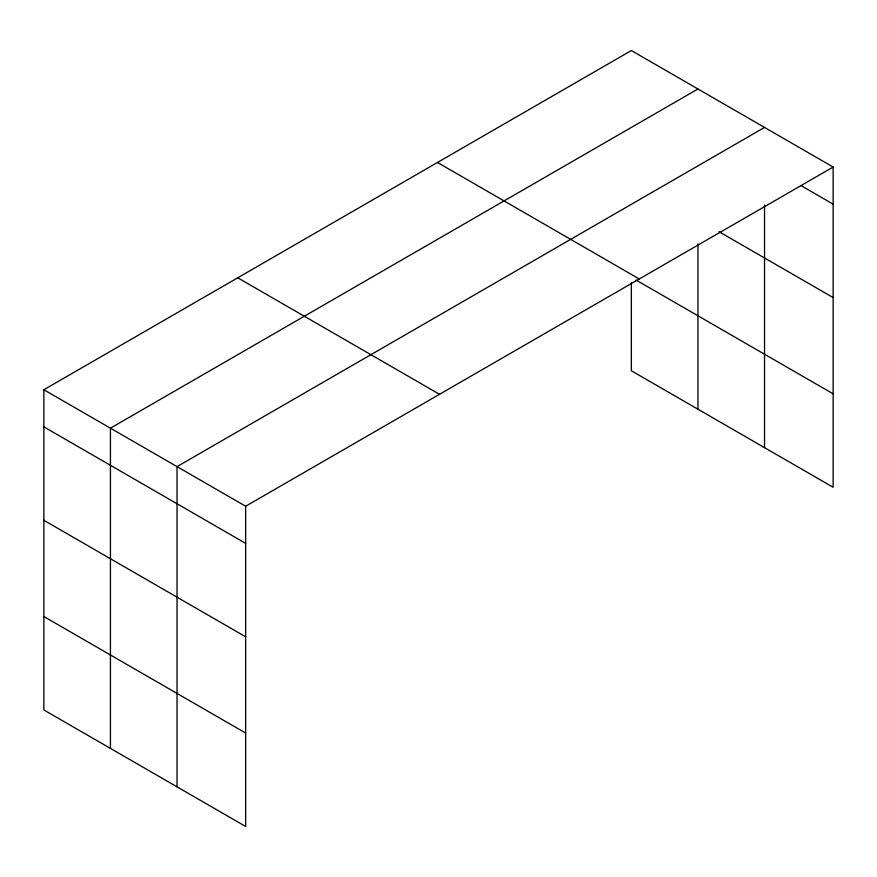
<?xml version="1.0" encoding="UTF-8"?>
<svg xmlns="http://www.w3.org/2000/svg" width="877" height="877" viewBox="0 0 877 877"><rect width="100%" height="100%" fill="white"/><g stroke="black" fill="none" stroke-linecap="round" stroke-linejoin="round"><path stroke-width="1.32" d="M833.15 167.047L631.352 50.537L43.85 389.739L43.85 709.953L245.648 826.463L245.648 506.237L833.15 167.047L833.15 487.261L631.352 370.763L631.352 282.756M764.536 205.174L764.536 447.654M697.949 88.983L110.436 428.184L110.436 748.399M764.536 127.428L177.033 466.63L177.033 786.844M801.216 185.727L833.15 204.166M718.976 231.671L833.15 297.588M437.48 162.475L639.267 278.974M636.033 280.037L833.15 393.839M237.733 277.801L439.52 394.299M43.85 389.739L245.648 506.237M43.85 426.858L245.648 543.367M43.85 520.28L245.648 636.79M43.85 616.531L245.648 733.04M697.949 243.938L697.949 409.208"/></g></svg>
